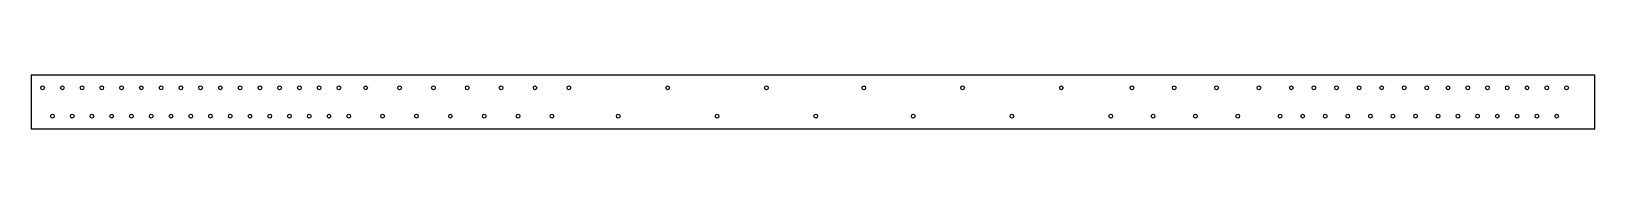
# Model space of a CAD drawing. Header units: millimetres. Extents: x 0 to 5540, y 0 to 190.
import ezdxf

# ---------------------------------------------------------------- set-up
doc = ezdxf.new("R2010")
doc.units = ezdxf.units.MM

msp = doc.modelspace()

# ---------------------------------------------------------------- linework, layer by layer
at = {"layer": 'HAL'}
for centre in [(40, 145), (110, 145), (180, 145), (250, 145), (320, 145), (390, 145), (460, 145), (530, 145), (600, 145), (670, 145), (740, 145), (810, 145), (880, 145), (950, 145), (1020, 145), (1090, 145), (1185, 145), (1305, 145), (1425, 145), (1545, 145), (1665, 145), (1785, 145), (1905, 145), (2255, 145), (2605, 145), (2950, 145), (3300, 145), (3650, 145), (3900, 145), (4050, 145), (4200, 145), (4350, 145), (4465, 145), (4545, 145), (4625, 145), (4705, 145), (4785, 145), (4865, 145), (4945, 145), (5020, 145), (5090, 145), (5160, 145), (5230, 145), (5300, 145), (5370, 145), (5440, 145), (75, 45), (145, 45), (215, 45), (285, 45), (355, 45), (425, 45), (495, 45), (565, 45), (635, 45), (705, 45), (775, 45), (845, 45), (915, 45), (985, 45), (1055, 45), (1125, 45), (1245, 45), (1365, 45), (1485, 45), (1605, 45), (1725, 45), (1845, 45), (2080, 45), (2430, 45), (2780, 45), (3125, 45), (3475, 45), (3825, 45), (3975, 45), (4125, 45), (4275, 45), (4425, 45), (4505, 45), (4585, 45), (4665, 45), (4745, 45), (4825, 45), (4905, 45), (4985, 45), (5055, 45), (5125, 45), (5195, 45), (5265, 45), (5335, 45), (5405, 45)]:
    msp.add_circle(centre, 6.5, dxfattribs=at)
at = {"layer": 'KONTUR'}
msp.add_lwpolyline([(0, 0), (5540, 0), (5540, 190), (0, 190)], close=True, dxfattribs=at)

doc.saveas('drawing.dxf')
